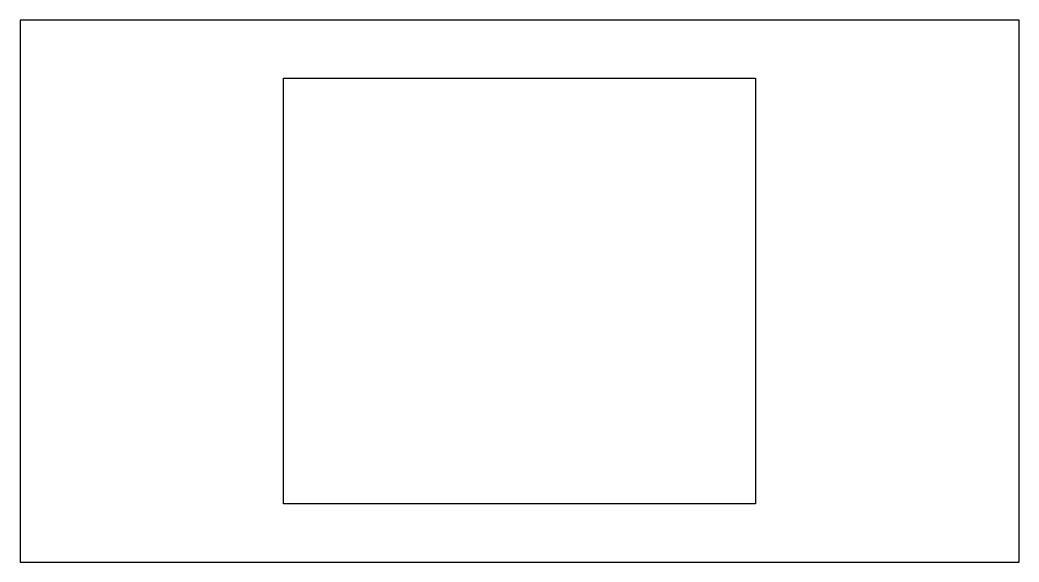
# Model space of a CAD drawing. Extents: x -67 to 41, y -22 to 37.
import ezdxf

# ---------------------------------------------------------------- set-up
doc = ezdxf.new("R2010")
doc.units = 0
doc.layers.add('S001-#DEF-ACTIVE-GRP', color=7, linetype='CONTINUOUS')

msp = doc.modelspace()

# ---------------------------------------------------------------- linework, layer by layer
at = {"layer": 'S001-#DEF-ACTIVE-GRP', "color": 7, "linetype": 'CONTINUOUS'}
for points in [[(41.42, -22.03), (41.42, 36.58), (-66.58, 36.58), (-66.58, -22.03), (41.42, -22.03)], [(12.92, -15.72), (-38.08, -15.72), (-38.08, 30.28), (12.92, 30.28), (12.92, -15.72)]]:
    msp.add_lwpolyline(points, dxfattribs=at)

doc.saveas('drawing.dxf')
